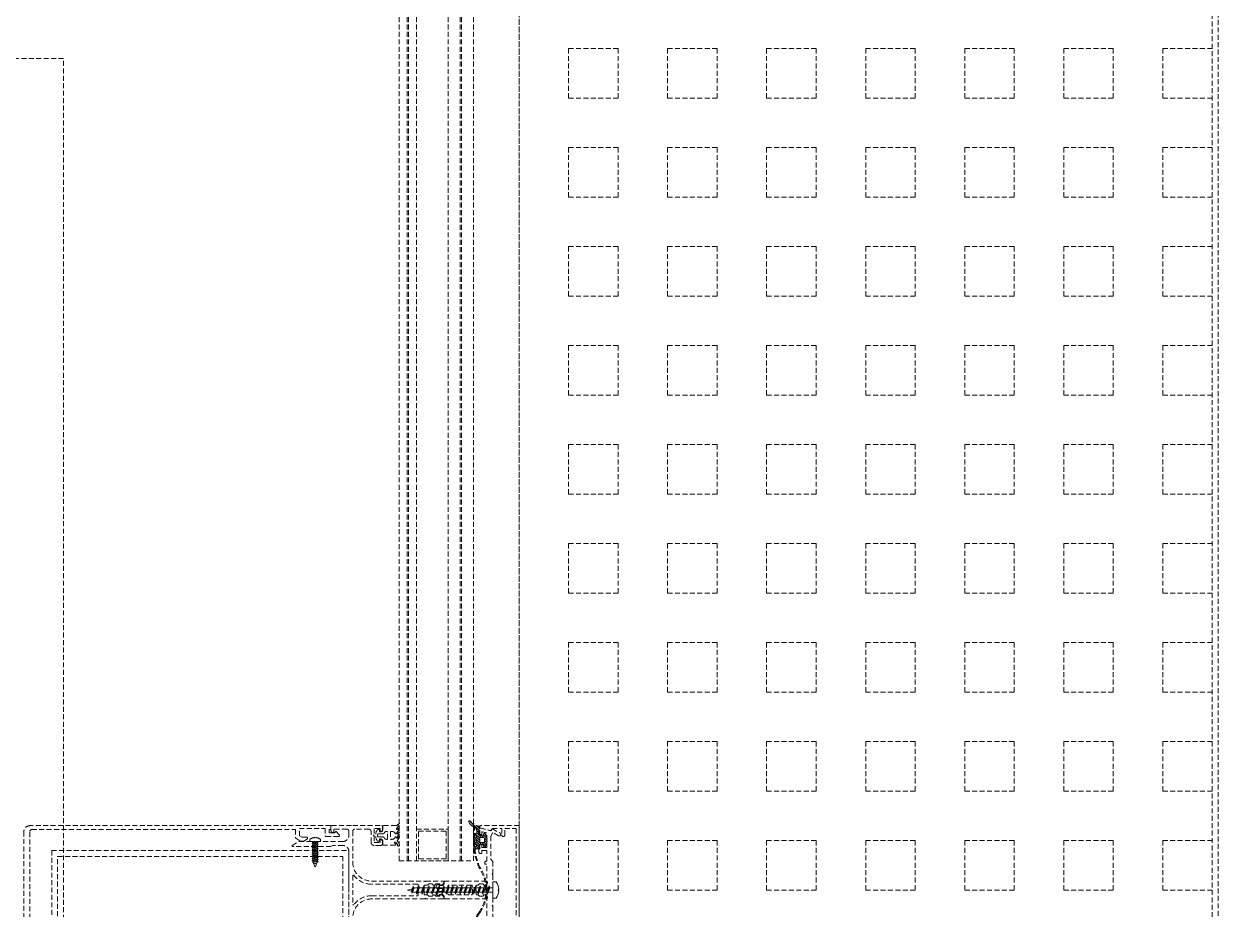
# Model space of a CAD drawing. Extents: x -1457 to 23780, y -2071 to 4205.
# Drawn here: x 4762.5 to 4822.8, y 384 to 428.8 of the extents above; entities that cross this region are included whole.
import ezdxf

# ---------------------------------------------------------------- set-up
doc = ezdxf.new("R2010")
doc.units = 0
doc.header["$MEASUREMENT"] = 0
doc.linetypes.add('HIDDEN', pattern=[0.375, 0.25, -0.125])
doc.layers.get('0').update_dxf_attribs({"color": 9, "lineweight": 9})
doc.layers.add('M-TEFRIS2-015', color=129, linetype='Continuous', lineweight=9)

# ---------------------------------------------------------------- blocks, each defined once
blk = doc.blocks.new('vid u')
at = {"lineweight": 5, "ltscale": 0.5}
for p, q in [((-18169.01, 6488.98), (-18169.59, 6487.02)), ((-18169.01, 6488.98), (-18168.46, 6486.56)), ((-18171.11, 6484.16), (-18170.11, 6484.53)), ((-18167.91, 6482.87), (-18171.11, 6484.16)), ((-18166.91, 6483.23), (-18171.11, 6484.16)), ((-18171.11, 6481.61), (-18170.11, 6481.97)), ((-18167.91, 6480.31), (-18171.11, 6481.61)), ((-18166.91, 6480.68), (-18171.11, 6481.61)), ((-18170.57, 6486.66), (-18169.57, 6487.03)), ((-18167.16, 6486.01), (-18170.57, 6486.66)), ((-18168.16, 6485.65), (-18170.57, 6486.66)), ((-18170.11, 6484.53), (-18170.11, 6485.84)), ((-18170.11, 6484.53), (-18166.91, 6483.23)), ((-18170.11, 6484.53), (-18166.91, 6483.23)), ((-18170.11, 6481.97), (-18170.11, 6483.76)), ((-18170.11, 6481.97), (-18166.91, 6480.68)), ((-18170.11, 6481.97), (-18166.91, 6480.68)), ((-18169.89, 6486.38), (-18170.1, 6485.93)), ((-18169.57, 6487.03), (-18167.16, 6486.01)), ((-18167.16, 6486.01), (-18168.16, 6485.65)), ((-18168.16, 6485.65), (-18167.93, 6484.98)), ((-18167.91, 6483.64), (-18167.91, 6484.91)), ((-18166.91, 6483.23), (-18167.91, 6482.87)), ((-18167.91, 6481.08), (-18167.91, 6482.87)), ((-18171.11, 6479.06), (-18170.11, 6479.42)), ((-18167.91, 6477.76), (-18171.11, 6479.06)), ((-18166.91, 6478.12), (-18171.11, 6479.06)), ((-18171.11, 6476.5), (-18170.11, 6476.87)), ((-18167.91, 6475.2), (-18171.11, 6476.5)), ((-18166.91, 6475.57), (-18171.11, 6476.5)), ((-18170.11, 6479.42), (-18170.11, 6481.2)), ((-18170.11, 6479.42), (-18166.91, 6478.12)), ((-18170.11, 6479.42), (-18166.91, 6478.12)), ((-18170.11, 6476.87), (-18170.11, 6478.65)), ((-18170.11, 6476.87), (-18166.91, 6475.57)), ((-18170.11, 6476.87), (-18166.91, 6475.57)), ((-18170.11, 6474.31), (-18170.11, 6476.1)), ((-18166.91, 6480.68), (-18167.91, 6480.31)), ((-18167.91, 6478.53), (-18167.91, 6480.31)), ((-18166.91, 6478.12), (-18167.91, 6477.76)), ((-18167.91, 6475.97), (-18167.91, 6477.76)), ((-18166.91, 6475.57), (-18167.91, 6475.2)), ((-18171.11, 6473.95), (-18170.11, 6474.31)), ((-18167.91, 6472.65), (-18171.11, 6473.95)), ((-18166.91, 6473.01), (-18171.11, 6473.95)), ((-18171.11, 6471.49), (-18170.11, 6471.86)), ((-18167.91, 6470.2), (-18171.11, 6471.49)), ((-18166.91, 6470.56), (-18171.11, 6471.49)), ((-18171.11, 6469.24), (-18170.11, 6469.6)), ((-18170.11, 6474.31), (-18166.91, 6473.01)), ((-18170.11, 6474.31), (-18166.91, 6473.01)), ((-18170.11, 6471.86), (-18170.11, 6473.54)), ((-18170.11, 6471.86), (-18166.91, 6470.56)), ((-18170.11, 6471.86), (-18166.91, 6470.56)), ((-18170.11, 6469.6), (-18170.11, 6471.14)), ((-18170.11, 6469.6), (-18166.91, 6468.31)), ((-18170.11, 6469.6), (-18166.91, 6468.31)), ((-18167.91, 6473.42), (-18167.91, 6475.2)), ((-18166.91, 6473.01), (-18167.91, 6472.65)), ((-18167.91, 6470.97), (-18167.91, 6472.65)), ((-18166.91, 6470.56), (-18167.91, 6470.2)), ((-18167.91, 6468.71), (-18167.91, 6470.2)), ((-18167.91, 6467.94), (-18171.11, 6469.24)), ((-18166.91, 6468.31), (-18171.11, 6469.24)), ((-18171.11, 6466.99), (-18170.11, 6467.35)), ((-18167.91, 6465.69), (-18171.11, 6466.99)), ((-18166.91, 6466.05), (-18171.11, 6466.99)), ((-18171.11, 6464.73), (-18170.11, 6465.1)), ((-18167.91, 6463.43), (-18171.11, 6464.73)), ((-18166.91, 6463.8), (-18171.11, 6464.73)), ((-18170.11, 6467.35), (-18170.11, 6468.89)), ((-18170.11, 6467.35), (-18166.91, 6466.05)), ((-18170.11, 6467.35), (-18166.91, 6466.05)), ((-18170.11, 6465.1), (-18170.11, 6466.63)), ((-18170.11, 6465.1), (-18166.91, 6463.8)), ((-18170.11, 6465.1), (-18166.91, 6463.8)), ((-18170.11, 6462.8), (-18170.11, 6464.38)), ((-18166.91, 6468.31), (-18167.91, 6467.94)), ((-18167.91, 6466.46), (-18167.91, 6467.94)), ((-18166.91, 6466.05), (-18167.91, 6465.69)), ((-18167.91, 6464.2), (-18167.91, 6465.69)), ((-18166.91, 6463.8), (-18167.91, 6463.43)), ((-18171.11, 6462.43), (-18170.11, 6462.8)), ((-18167.91, 6461.14), (-18171.11, 6462.43)), ((-18166.91, 6461.5), (-18171.11, 6462.43)), ((-18171.11, 6460.14), (-18170.11, 6460.5)), ((-18167.91, 6458.84), (-18171.11, 6460.14)), ((-18166.91, 6459.2), (-18171.11, 6460.14)), ((-18171.11, 6457.84), (-18170.11, 6458.2)), ((-18167.91, 6456.54), (-18171.11, 6457.84)), ((-18166.91, 6456.91), (-18171.11, 6457.84)), ((-18170.11, 6462.8), (-18166.91, 6461.5)), ((-18170.11, 6462.8), (-18166.91, 6461.5)), ((-18170.11, 6460.5), (-18170.11, 6462.03)), ((-18170.11, 6460.5), (-18166.91, 6459.2)), ((-18170.11, 6460.5), (-18166.91, 6459.2)), ((-18170.11, 6458.2), (-18170.11, 6459.73)), ((-18170.11, 6458.2), (-18166.91, 6456.91)), ((-18170.11, 6455.91), (-18170.11, 6457.44)), ((-18167.91, 6461.91), (-18167.91, 6463.43)), ((-18166.91, 6461.5), (-18167.91, 6461.14)), ((-18167.91, 6459.61), (-18167.91, 6461.14)), ((-18166.91, 6459.2), (-18167.91, 6458.84)), ((-18167.91, 6457.31), (-18167.91, 6458.84)), ((-18171.11, 6455.55), (-18170.11, 6455.91)), ((-18167.91, 6454.25), (-18171.11, 6455.55)), ((-18166.91, 6454.61), (-18171.11, 6455.55)), ((-18171.11, 6453.25), (-18170.11, 6453.61)), ((-18166.91, 6452.31), (-18171.11, 6453.25)), ((-18167.91, 6451.95), (-18171.11, 6453.25)), ((-18170.11, 6455.91), (-18166.91, 6454.61)), ((-18170.11, 6453.61), (-18170.11, 6455.14)), ((-18170.11, 6453.61), (-18166.91, 6452.31)), ((-18170.11, 6453.61), (-18166.91, 6452.31)), ((-18170.11, 6451.31), (-18170.11, 6452.84)), ((-18166.91, 6456.91), (-18167.91, 6456.54)), ((-18167.91, 6455.02), (-18167.91, 6456.54)), ((-18166.91, 6454.61), (-18167.91, 6454.25)), ((-18167.91, 6452.72), (-18167.91, 6454.25)), ((-18166.91, 6452.31), (-18167.91, 6451.95)), ((-18167.91, 6450.42), (-18167.91, 6451.95)), ((-18164.91, 6445.88), (-18173.11, 6445.88)), ((-18173.11, 6444.22), (-18173.11, 6445.88)), ((-18170.11, 6451.31), (-18171.11, 6450.94)), ((-18167.91, 6449.65), (-18171.11, 6450.94)), ((-18171.11, 6450.94), (-18166.91, 6450.01)), ((-18171.11, 6448.64), (-18170.11, 6449.01)), ((-18167.91, 6447.35), (-18171.11, 6448.64)), ((-18166.91, 6447.71), (-18171.11, 6448.64)), ((-18166.91, 6450.01), (-18170.11, 6451.31)), ((-18170.11, 6449.01), (-18170.11, 6450.54)), ((-18170.11, 6449.01), (-18166.91, 6447.71)), ((-18170.11, 6445.88), (-18170.11, 6448.24)), ((-18166.91, 6450.01), (-18167.91, 6449.65)), ((-18167.91, 6448.12), (-18167.91, 6449.65)), ((-18166.91, 6447.71), (-18167.91, 6447.35)), ((-18167.91, 6445.88), (-18167.91, 6447.35)), ((-18164.91, 6444.22), (-18164.91, 6445.88))]:
    blk.add_line(p, q, dxfattribs=at)
blk.add_lwpolyline([(-18169.59, 6442.85), (-18169.14, 6443.18), (-18168.89, 6443.18), (-18168.43, 6442.85)], dxfattribs=at)
for centre, radius, start, end in [((-18169.91, 6485.84), 0.2, 155.32512, 180), ((-18168.11, 6484.91), 0.2, 0, 19.11162), ((-18168.56, 6450.67), 7.89, 234.75731, 262.49049), ((-18169.46, 6450.67), 7.89, 277.50951, 305.24269)]:
    blk.add_arc(centre, radius, start, end, dxfattribs=at)

msp = doc.modelspace()

# ---------------------------------------------------------------- hatches: boundary and pattern name
at = {"layer": 'M-TEFRIS2-015', "linetype": 'HIDDEN', "lineweight": 0}
h = msp.add_hatch(dxfattribs=at)
h.set_pattern_fill('LINE', color=256, scale=0.666667, angle=675, style=0)
h.set_pattern_definition([(135, (4906.09187, 330.91743), (-0.058925565, -0.058925565), [])])
edge = h.paths.add_edge_path()
edge.add_arc((4785.516, 388.724), 0.625, 207.2, 247.3388)
edge.add_arc((4785.202, 388.003), 0.162, 360.10269, 422.96001, ccw=False)
edge.add_line((4785.363, 388.003), (4785.363, 387.923))
edge.add_line((4785.363, 387.923), (4785.363, 387.909))
edge.add_line((4785.363, 387.909), (4785.363, 387.902))
edge.add_line((4785.363, 387.902), (4785.361, 387.894))
edge.add_line((4785.361, 387.894), (4785.358, 387.887))
edge.add_line((4785.358, 387.887), (4785.354, 387.88))
edge.add_line((4785.354, 387.88), (4785.349, 387.874))
edge.add_line((4785.349, 387.874), (4785.342, 387.868))
edge.add_line((4785.342, 387.868), (4785.335, 387.864))
edge.add_line((4785.335, 387.864), (4785.328, 387.861))
edge.add_line((4785.328, 387.861), (4785.313, 387.859))
edge.add_line((4785.313, 387.859), (4785.238, 387.859))
edge.add_line((4785.238, 387.859), (4785.235, 387.859))
edge.add_line((4785.235, 387.859), (4785.232, 387.858))
edge.add_line((4785.232, 387.858), (4785.229, 387.857))
edge.add_line((4785.229, 387.857), (4785.226, 387.855))
edge.add_line((4785.226, 387.855), (4785.224, 387.853))
edge.add_line((4785.224, 387.853), (4785.221, 387.851))
edge.add_line((4785.221, 387.851), (4785.22, 387.848))
edge.add_line((4785.22, 387.848), (4785.219, 387.845))
edge.add_line((4785.219, 387.845), (4785.218, 387.839))
edge.add_line((4785.218, 387.839), (4785.218, 387.759))
edge.add_line((4785.218, 387.759), (4785.218, 387.756))
edge.add_line((4785.218, 387.756), (4785.219, 387.753))
edge.add_line((4785.219, 387.753), (4785.22, 387.75))
edge.add_line((4785.22, 387.75), (4785.221, 387.747))
edge.add_line((4785.221, 387.747), (4785.224, 387.745))
edge.add_line((4785.224, 387.745), (4785.226, 387.743))
edge.add_line((4785.226, 387.743), (4785.229, 387.741))
edge.add_line((4785.229, 387.741), (4785.232, 387.74))
edge.add_line((4785.232, 387.74), (4785.238, 387.739))
edge.add_line((4785.238, 387.739), (4785.313, 387.739))
edge.add_line((4785.313, 387.739), (4785.321, 387.738))
edge.add_line((4785.321, 387.738), (4785.328, 387.737))
edge.add_line((4785.328, 387.737), (4785.335, 387.734))
edge.add_line((4785.335, 387.734), (4785.342, 387.73))
edge.add_line((4785.342, 387.73), (4785.349, 387.724))
edge.add_line((4785.349, 387.724), (4785.354, 387.718))
edge.add_line((4785.354, 387.718), (4785.358, 387.711))
edge.add_line((4785.358, 387.711), (4785.361, 387.704))
edge.add_line((4785.361, 387.704), (4785.363, 387.689))
edge.add_line((4785.363, 387.689), (4785.363, 387.682))
edge.add_line((4785.363, 387.682), (4785.361, 387.674))
edge.add_line((4785.361, 387.674), (4785.358, 387.667))
edge.add_line((4785.358, 387.667), (4785.354, 387.66))
edge.add_line((4785.354, 387.66), (4785.349, 387.654))
edge.add_line((4785.349, 387.654), (4785.342, 387.648))
edge.add_line((4785.342, 387.648), (4785.335, 387.644))
edge.add_line((4785.335, 387.644), (4785.328, 387.641))
edge.add_line((4785.328, 387.641), (4785.313, 387.639))
edge.add_line((4785.313, 387.639), (4785.238, 387.639))
edge.add_line((4785.238, 387.639), (4785.235, 387.639))
edge.add_line((4785.235, 387.639), (4785.232, 387.638))
edge.add_line((4785.232, 387.638), (4785.229, 387.637))
edge.add_line((4785.229, 387.637), (4785.226, 387.635))
edge.add_line((4785.226, 387.635), (4785.224, 387.633))
edge.add_line((4785.224, 387.633), (4785.221, 387.631))
edge.add_line((4785.221, 387.631), (4785.22, 387.628))
edge.add_line((4785.22, 387.628), (4785.219, 387.625))
edge.add_line((4785.219, 387.625), (4785.218, 387.619))
edge.add_line((4785.218, 387.619), (4785.218, 387.539))
edge.add_line((4785.218, 387.539), (4785.218, 387.536))
edge.add_line((4785.218, 387.536), (4785.219, 387.533))
edge.add_line((4785.219, 387.533), (4785.22, 387.53))
edge.add_line((4785.22, 387.53), (4785.221, 387.527))
edge.add_line((4785.221, 387.527), (4785.224, 387.525))
edge.add_line((4785.224, 387.525), (4785.226, 387.523))
edge.add_line((4785.226, 387.523), (4785.229, 387.521))
edge.add_line((4785.229, 387.521), (4785.232, 387.52))
edge.add_line((4785.232, 387.52), (4785.238, 387.519))
edge.add_line((4785.238, 387.519), (4785.313, 387.519))
edge.add_line((4785.313, 387.519), (4785.321, 387.518))
edge.add_line((4785.321, 387.518), (4785.328, 387.517))
edge.add_line((4785.328, 387.517), (4785.335, 387.514))
edge.add_line((4785.335, 387.514), (4785.342, 387.51))
edge.add_line((4785.342, 387.51), (4785.349, 387.504))
edge.add_line((4785.349, 387.504), (4785.354, 387.498))
edge.add_line((4785.354, 387.498), (4785.358, 387.491))
edge.add_line((4785.358, 387.491), (4785.361, 387.484))
edge.add_line((4785.361, 387.484), (4785.363, 387.469))
edge.add_line((4785.363, 387.469), (4785.363, 387.462))
edge.add_line((4785.363, 387.462), (4785.361, 387.454))
edge.add_line((4785.361, 387.454), (4785.358, 387.447))
edge.add_line((4785.358, 387.447), (4785.354, 387.44))
edge.add_line((4785.354, 387.44), (4785.349, 387.434))
edge.add_line((4785.349, 387.434), (4785.342, 387.428))
edge.add_line((4785.342, 387.428), (4785.335, 387.424))
edge.add_line((4785.335, 387.424), (4785.328, 387.421))
edge.add_line((4785.328, 387.421), (4785.313, 387.419))
edge.add_line((4785.313, 387.419), (4785.238, 387.419))
edge.add_line((4785.238, 387.419), (4785.235, 387.419))
edge.add_line((4785.235, 387.419), (4785.232, 387.418))
edge.add_line((4785.232, 387.418), (4785.229, 387.417))
edge.add_line((4785.229, 387.417), (4785.226, 387.415))
edge.add_line((4785.226, 387.415), (4785.224, 387.413))
edge.add_line((4785.224, 387.413), (4785.221, 387.411))
edge.add_line((4785.221, 387.411), (4785.22, 387.408))
edge.add_line((4785.22, 387.408), (4785.219, 387.405))
edge.add_line((4785.219, 387.405), (4785.218, 387.399))
edge.add_line((4785.218, 387.399), (4785.218, 387.319))
edge.add_line((4785.218, 387.319), (4785.218, 387.316))
edge.add_line((4785.218, 387.316), (4785.219, 387.313))
edge.add_line((4785.219, 387.313), (4785.22, 387.31))
edge.add_line((4785.22, 387.31), (4785.221, 387.307))
edge.add_line((4785.221, 387.307), (4785.224, 387.305))
edge.add_line((4785.224, 387.305), (4785.226, 387.303))
edge.add_line((4785.226, 387.303), (4785.229, 387.301))
edge.add_line((4785.229, 387.301), (4785.232, 387.3))
edge.add_line((4785.232, 387.3), (4785.238, 387.299))
edge.add_line((4785.238, 387.299), (4785.313, 387.299))
edge.add_line((4785.313, 387.299), (4785.321, 387.298))
edge.add_line((4785.321, 387.298), (4785.328, 387.297))
edge.add_line((4785.328, 387.297), (4785.335, 387.294))
edge.add_line((4785.335, 387.294), (4785.342, 387.29))
edge.add_line((4785.342, 387.29), (4785.349, 387.284))
edge.add_line((4785.349, 387.284), (4785.354, 387.278))
edge.add_line((4785.354, 387.278), (4785.358, 387.271))
edge.add_line((4785.358, 387.271), (4785.361, 387.264))
edge.add_line((4785.361, 387.264), (4785.363, 387.249))
edge.add_line((4785.363, 387.249), (4785.363, 387.242))
edge.add_line((4785.363, 387.242), (4785.361, 387.234))
edge.add_line((4785.361, 387.234), (4785.358, 387.227))
edge.add_line((4785.358, 387.227), (4785.354, 387.22))
edge.add_line((4785.354, 387.22), (4785.349, 387.214))
edge.add_line((4785.349, 387.214), (4785.342, 387.208))
edge.add_line((4785.342, 387.208), (4785.335, 387.204))
edge.add_line((4785.335, 387.204), (4785.328, 387.201))
edge.add_line((4785.328, 387.201), (4785.313, 387.199))
edge.add_line((4785.313, 387.199), (4785.238, 387.199))
edge.add_line((4785.238, 387.199), (4785.235, 387.199))
edge.add_line((4785.235, 387.199), (4785.232, 387.198))
edge.add_line((4785.232, 387.198), (4785.229, 387.197))
edge.add_line((4785.229, 387.197), (4785.226, 387.195))
edge.add_line((4785.226, 387.195), (4785.224, 387.193))
edge.add_line((4785.224, 387.193), (4785.221, 387.191))
edge.add_line((4785.221, 387.191), (4785.22, 387.188))
edge.add_line((4785.22, 387.188), (4785.219, 387.185))
edge.add_line((4785.219, 387.185), (4785.218, 387.179))
edge.add_line((4785.218, 387.179), (4785.218, 387.099))
edge.add_line((4785.218, 387.099), (4785.218, 387.096))
edge.add_line((4785.218, 387.096), (4785.218, 387.093))
edge.add_line((4785.218, 387.093), (4785.22, 387.09))
edge.add_line((4785.22, 387.09), (4785.221, 387.087))
edge.add_line((4785.221, 387.087), (4785.223, 387.085))
edge.add_line((4785.223, 387.085), (4785.226, 387.083))
edge.add_line((4785.226, 387.083), (4785.229, 387.081))
edge.add_line((4785.229, 387.081), (4785.232, 387.08))
edge.add_line((4785.232, 387.08), (4785.238, 387.079))
edge.add_line((4785.238, 387.079), (4785.489, 387.079))
edge.add_arc((4785.489, 387.109), 0.03, 270, 360)
edge.add_line((4785.519, 387.109), (4785.519, 387.293))
edge.add_line((4785.519, 387.293), (4785.689, 387.293))
edge.add_line((4785.689, 387.293), (4785.709, 387.218))
edge.add_arc((4785.757, 387.231), 0.05, 194.59854, 302.03941)
edge.add_arc((4785.731, 387.273), 0.1, 302.03941, 333.6122)
edge.add_arc((4785.227, 387.523), 0.662, 333.6122, 386.3878)
edge.add_arc((4785.731, 387.773), 0.1, 386.3878, 417.96059)
edge.add_arc((4785.757, 387.815), 0.05, 417.96059, 525.40146)
edge.add_line((4785.709, 387.828), (4785.689, 387.753))
edge.add_line((4785.689, 387.753), (4785.519, 387.753))
edge.add_line((4785.519, 387.753), (4785.519, 388.173))
edge.add_arc((4785.469, 388.173), 0.05, 360, 436.84021)
edge.add_arc((4785.625, 388.971), 0.763, 218.66182, 259.12016, ccw=False)
edge.add_arc((4785.007, 388.451), 0.0486, 423.02927, 555.43171)
edge = h.paths.add_edge_path(flags=16)
edge.add_arc((4785.717, 387.623), 0.03, 370.82404, 450)
edge.add_line((4785.717, 387.653), (4785.549, 387.653))
edge.add_arc((4785.549, 387.623), 0.03, 450, 540)
edge.add_line((4785.519, 387.623), (4785.519, 387.423))
edge.add_arc((4785.549, 387.423), 0.03, 180, 270)
edge.add_line((4785.549, 387.393), (4785.717, 387.393))
edge.add_arc((4785.717, 387.423), 0.03, 270, 349.17596)
edge.add_arc((4785.194, 387.523), 0.562, 349.17596, 370.82404)

# ---------------------------------------------------------------- linework, layer by layer
for p, q in [((4787.5, 320), (4787.5, 2034.619)), ((4787.5, 2034.319), (4787.5, 320)), ((4822.5, 285), (4822.5, 2034.319)), ((4822.793, 284.7), (4822.793, 2034.319)), ((4781.447, 386.469), (4781.447, 545.045)), ((4781.847, 386.469), (4781.847, 545.045)), ((4781.923, 386.469), (4781.923, 545.045)), ((4782.323, 386.469), (4782.323, 545.045)), ((4783.923, 386.469), (4783.923, 545.045)), ((4784.523, 386.469), (4784.523, 545.045)), ((4784.599, 386.469), (4784.599, 545.045)), ((4785.199, 386.469), (4785.199, 545.045)), ((4787.5, 427.5), (4787.5, 427.5)), ((4790, 427.5), (4792.5, 427.5)), ((4790, 425), (4790, 427.5)), ((4792.5, 425), (4792.5, 427.5)), ((4795, 427.5), (4797.5, 427.5)), ((4795, 425), (4795, 427.5)), ((4797.5, 425), (4797.5, 427.5)), ((4800, 427.5), (4802.5, 427.5)), ((4800, 425), (4800, 427.5)), ((4802.5, 425), (4802.5, 427.5)), ((4805, 427.5), (4807.5, 427.5)), ((4805, 425), (4805, 427.5)), ((4807.5, 425), (4807.5, 427.5)), ((4810, 427.5), (4812.5, 427.5)), ((4810, 425), (4810, 427.5)), ((4812.5, 425), (4812.5, 427.5)), ((4815, 427.5), (4817.5, 427.5)), ((4815, 425), (4815, 427.5)), ((4817.5, 425), (4817.5, 427.5)), ((4820, 427.5), (4822.5, 427.5)), ((4820, 425), (4820, 427.5)), ((4787.5, 425), (4787.5, 425)), ((4790, 425), (4792.5, 425)), ((4795, 425), (4797.5, 425)), ((4800, 425), (4802.5, 425)), ((4805, 425), (4807.5, 425)), ((4810, 425), (4812.5, 425)), ((4815, 425), (4817.5, 425)), ((4820, 425), (4822.5, 425)), ((4787.5, 422.5), (4787.5, 422.5)), ((4790, 422.5), (4792.5, 422.5)), ((4790, 420), (4790, 422.5)), ((4792.5, 420), (4792.5, 422.5)), ((4795, 422.5), (4797.5, 422.5)), ((4795, 420), (4795, 422.5)), ((4797.5, 420), (4797.5, 422.5)), ((4800, 422.5), (4802.5, 422.5)), ((4800, 420), (4800, 422.5)), ((4802.5, 420), (4802.5, 422.5)), ((4805, 422.5), (4807.5, 422.5)), ((4805, 420), (4805, 422.5)), ((4807.5, 420), (4807.5, 422.5)), ((4810, 422.5), (4812.5, 422.5)), ((4810, 420), (4810, 422.5)), ((4812.5, 420), (4812.5, 422.5)), ((4815, 422.5), (4817.5, 422.5)), ((4815, 420), (4815, 422.5)), ((4817.5, 420), (4817.5, 422.5)), ((4820, 422.5), (4822.5, 422.5)), ((4820, 420), (4820, 422.5)), ((4787.5, 420), (4787.5, 420)), ((4790, 420), (4792.5, 420)), ((4795, 420), (4797.5, 420)), ((4800, 420), (4802.5, 420)), ((4805, 420), (4807.5, 420)), ((4810, 420), (4812.5, 420)), ((4815, 420), (4817.5, 420)), ((4820, 420), (4822.5, 420)), ((4787.5, 417.5), (4787.5, 417.5)), ((4790, 417.5), (4792.5, 417.5)), ((4790, 415), (4790, 417.5)), ((4792.5, 415), (4792.5, 417.5)), ((4795, 417.5), (4797.5, 417.5)), ((4795, 415), (4795, 417.5)), ((4797.5, 415), (4797.5, 417.5)), ((4800, 417.5), (4802.5, 417.5)), ((4800, 415), (4800, 417.5)), ((4802.5, 415), (4802.5, 417.5)), ((4805, 417.5), (4807.5, 417.5)), ((4805, 415), (4805, 417.5)), ((4807.5, 415), (4807.5, 417.5)), ((4810, 417.5), (4812.5, 417.5)), ((4810, 415), (4810, 417.5)), ((4812.5, 415), (4812.5, 417.5)), ((4815, 417.5), (4817.5, 417.5)), ((4815, 415), (4815, 417.5)), ((4817.5, 415), (4817.5, 417.5)), ((4820, 417.5), (4822.5, 417.5)), ((4820, 415), (4820, 417.5)), ((4787.5, 415), (4787.5, 415)), ((4790, 415), (4792.5, 415)), ((4795, 415), (4797.5, 415)), ((4800, 415), (4802.5, 415)), ((4805, 415), (4807.5, 415)), ((4810, 415), (4812.5, 415)), ((4815, 415), (4817.5, 415)), ((4820, 415), (4822.5, 415)), ((4787.5, 412.5), (4787.5, 412.5)), ((4790, 412.5), (4792.5, 412.5)), ((4790, 410), (4790, 412.5)), ((4792.5, 410), (4792.5, 412.5)), ((4795, 412.5), (4797.5, 412.5)), ((4795, 410), (4795, 412.5)), ((4797.5, 410), (4797.5, 412.5)), ((4800, 412.5), (4802.5, 412.5)), ((4800, 410), (4800, 412.5)), ((4802.5, 410), (4802.5, 412.5)), ((4805, 412.5), (4807.5, 412.5)), ((4805, 410), (4805, 412.5)), ((4807.5, 410), (4807.5, 412.5)), ((4810, 412.5), (4812.5, 412.5)), ((4810, 410), (4810, 412.5)), ((4812.5, 410), (4812.5, 412.5)), ((4815, 412.5), (4817.5, 412.5)), ((4815, 410), (4815, 412.5)), ((4817.5, 410), (4817.5, 412.5)), ((4820, 412.5), (4822.5, 412.5)), ((4820, 410), (4820, 412.5)), ((4787.5, 410), (4787.5, 410)), ((4790, 410), (4792.5, 410)), ((4795, 410), (4797.5, 410)), ((4800, 410), (4802.5, 410)), ((4805, 410), (4807.5, 410)), ((4810, 410), (4812.5, 410)), ((4815, 410), (4817.5, 410)), ((4820, 410), (4822.5, 410)), ((4787.5, 407.5), (4787.5, 407.5)), ((4790, 407.5), (4792.5, 407.5)), ((4790, 405), (4790, 407.5)), ((4792.5, 405), (4792.5, 407.5)), ((4795, 407.5), (4797.5, 407.5)), ((4795, 405), (4795, 407.5)), ((4797.5, 405), (4797.5, 407.5)), ((4800, 407.5), (4802.5, 407.5)), ((4800, 405), (4800, 407.5)), ((4802.5, 405), (4802.5, 407.5)), ((4805, 407.5), (4807.5, 407.5)), ((4805, 405), (4805, 407.5)), ((4807.5, 405), (4807.5, 407.5)), ((4810, 407.5), (4812.5, 407.5)), ((4810, 405), (4810, 407.5)), ((4812.5, 405), (4812.5, 407.5)), ((4815, 407.5), (4817.5, 407.5)), ((4815, 405), (4815, 407.5)), ((4817.5, 405), (4817.5, 407.5)), ((4820, 407.5), (4822.5, 407.5)), ((4820, 405), (4820, 407.5)), ((4787.5, 405), (4787.5, 405)), ((4790, 405), (4792.5, 405)), ((4795, 405), (4797.5, 405)), ((4800, 405), (4802.5, 405)), ((4805, 405), (4807.5, 405)), ((4810, 405), (4812.5, 405)), ((4815, 405), (4817.5, 405)), ((4820, 405), (4822.5, 405)), ((4787.5, 402.5), (4787.5, 402.5)), ((4790, 402.5), (4792.5, 402.5)), ((4790, 400), (4790, 402.5)), ((4792.5, 400), (4792.5, 402.5)), ((4795, 402.5), (4797.5, 402.5)), ((4795, 400), (4795, 402.5)), ((4797.5, 400), (4797.5, 402.5)), ((4800, 402.5), (4802.5, 402.5)), ((4800, 400), (4800, 402.5)), ((4802.5, 400), (4802.5, 402.5)), ((4805, 402.5), (4807.5, 402.5)), ((4805, 400), (4805, 402.5)), ((4807.5, 400), (4807.5, 402.5)), ((4810, 402.5), (4812.5, 402.5)), ((4810, 400), (4810, 402.5)), ((4812.5, 400), (4812.5, 402.5)), ((4815, 402.5), (4817.5, 402.5)), ((4815, 400), (4815, 402.5)), ((4817.5, 400), (4817.5, 402.5)), ((4820, 402.5), (4822.5, 402.5)), ((4820, 400), (4820, 402.5)), ((4787.5, 400), (4787.5, 400)), ((4790, 400), (4792.5, 400)), ((4795, 400), (4797.5, 400)), ((4800, 400), (4802.5, 400)), ((4805, 400), (4807.5, 400)), ((4810, 400), (4812.5, 400)), ((4815, 400), (4817.5, 400)), ((4820, 400), (4822.5, 400)), ((4787.5, 397.5), (4787.5, 397.5)), ((4790, 397.5), (4792.5, 397.5)), ((4790, 395), (4790, 397.5)), ((4792.5, 395), (4792.5, 397.5)), ((4795, 397.5), (4797.5, 397.5)), ((4795, 395), (4795, 397.5)), ((4797.5, 395), (4797.5, 397.5)), ((4800, 397.5), (4802.5, 397.5)), ((4800, 395), (4800, 397.5)), ((4802.5, 395), (4802.5, 397.5)), ((4805, 397.5), (4807.5, 397.5)), ((4805, 395), (4805, 397.5)), ((4807.5, 395), (4807.5, 397.5)), ((4810, 397.5), (4812.5, 397.5)), ((4810, 395), (4810, 397.5)), ((4812.5, 395), (4812.5, 397.5)), ((4815, 397.5), (4817.5, 397.5)), ((4815, 395), (4815, 397.5)), ((4817.5, 395), (4817.5, 397.5)), ((4820, 397.5), (4822.5, 397.5)), ((4820, 395), (4820, 397.5)), ((4787.5, 395), (4787.5, 395)), ((4790, 395), (4792.5, 395)), ((4795, 395), (4797.5, 395)), ((4800, 395), (4802.5, 395)), ((4805, 395), (4807.5, 395)), ((4810, 395), (4812.5, 395)), ((4815, 395), (4817.5, 395)), ((4820, 395), (4822.5, 395)), ((4787.5, 392.5), (4787.5, 392.5)), ((4790, 392.5), (4792.5, 392.5)), ((4790, 390), (4790, 392.5)), ((4792.5, 390), (4792.5, 392.5)), ((4795, 392.5), (4797.5, 392.5)), ((4795, 390), (4795, 392.5)), ((4797.5, 390), (4797.5, 392.5)), ((4800, 392.5), (4802.5, 392.5)), ((4800, 390), (4800, 392.5)), ((4802.5, 390), (4802.5, 392.5)), ((4805, 392.5), (4807.5, 392.5)), ((4805, 390), (4805, 392.5)), ((4807.5, 390), (4807.5, 392.5)), ((4810, 392.5), (4812.5, 392.5)), ((4810, 390), (4810, 392.5)), ((4812.5, 390), (4812.5, 392.5)), ((4815, 392.5), (4817.5, 392.5)), ((4815, 390), (4815, 392.5)), ((4817.5, 390), (4817.5, 392.5)), ((4820, 392.5), (4822.5, 392.5)), ((4820, 390), (4820, 392.5)), ((4787.5, 390), (4787.5, 390)), ((4790, 390), (4792.5, 390)), ((4795, 390), (4797.5, 390)), ((4800, 390), (4802.5, 390)), ((4805, 390), (4807.5, 390)), ((4810, 390), (4812.5, 390)), ((4815, 390), (4817.5, 390)), ((4820, 390), (4822.5, 390)), ((4776.935, 387.559), (4776.935, 387.45)), ((4777.476, 387.45), (4776.935, 387.45)), ((4777.059, 387.443), (4777.059, 387.45)), ((4777.059, 387.443), (4777.352, 387.395)), ((4777.093, 387.423), (4777.059, 387.443)), ((4777.059, 387.355), (4777.093, 387.375)), ((4777.059, 387.347), (4777.059, 387.355)), ((4777.352, 387.306), (4777.059, 387.355)), ((4777.093, 387.327), (4777.059, 387.347)), ((4777.059, 387.347), (4777.352, 387.298)), ((4777.059, 387.258), (4777.093, 387.278)), ((4777.059, 387.25), (4777.059, 387.258)), ((4777.352, 387.21), (4777.059, 387.258)), ((4777.093, 387.23), (4777.059, 387.25)), ((4777.059, 387.25), (4777.352, 387.202)), ((4777.059, 387.162), (4777.093, 387.182)), ((4777.059, 387.154), (4777.059, 387.162)), ((4777.352, 387.113), (4777.059, 387.162)), ((4777.093, 387.134), (4777.059, 387.154)), ((4777.059, 387.154), (4777.352, 387.105)), ((4777.059, 387.065), (4777.093, 387.085)), ((4777.352, 387.403), (4777.065, 387.45)), ((4777.093, 387.375), (4777.093, 387.423)), ((4777.317, 387.375), (4777.093, 387.423)), ((4777.093, 387.375), (4777.317, 387.326)), ((4777.093, 387.278), (4777.093, 387.327)), ((4777.317, 387.278), (4777.093, 387.327)), ((4777.093, 387.278), (4777.317, 387.23)), ((4777.317, 387.182), (4777.093, 387.23)), ((4777.093, 387.182), (4777.093, 387.23)), ((4777.093, 387.182), (4777.317, 387.133)), ((4777.093, 387.177), (4777.093, 386.989)), ((4777.317, 387.085), (4777.093, 387.134)), ((4777.093, 387.085), (4777.093, 387.134)), ((4777.093, 387.085), (4777.317, 387.037)), ((4777.191, 387.45), (4777.317, 387.423)), ((4777.317, 387.423), (4777.317, 387.45)), ((4777.317, 387.423), (4777.352, 387.403)), ((4777.317, 387.423), (4777.352, 387.403)), ((4777.352, 387.395), (4777.317, 387.375)), ((4777.317, 387.326), (4777.317, 387.375)), ((4777.317, 387.326), (4777.352, 387.306)), ((4777.317, 387.326), (4777.352, 387.306)), ((4777.352, 387.298), (4777.317, 387.278)), ((4777.317, 387.278), (4777.317, 387.23)), ((4777.317, 387.23), (4777.352, 387.21)), ((4777.317, 387.23), (4777.352, 387.21)), ((4777.317, 387.037), (4777.317, 387.225)), ((4777.352, 387.202), (4777.317, 387.182)), ((4777.317, 387.182), (4777.317, 387.133)), ((4777.317, 387.182), (4777.317, 387.133)), ((4777.317, 387.133), (4777.352, 387.113)), ((4777.317, 387.133), (4777.352, 387.113)), ((4777.352, 387.105), (4777.317, 387.085)), ((4777.317, 387.085), (4777.317, 387.037)), ((4777.317, 387.085), (4777.317, 387.037)), ((4777.352, 387.403), (4777.352, 387.395)), ((4777.352, 387.306), (4777.352, 387.298)), ((4777.352, 387.21), (4777.352, 387.202)), ((4777.352, 387.113), (4777.352, 387.105)), ((4777.476, 387.559), (4777.476, 387.45)), ((4787.5, 387.5), (4787.5, 387.5)), ((4790, 387.5), (4792.5, 387.5)), ((4790, 385), (4790, 387.5)), ((4792.5, 385), (4792.5, 387.5)), ((4795, 387.5), (4797.5, 387.5)), ((4795, 385), (4795, 387.5)), ((4797.5, 385), (4797.5, 387.5)), ((4800, 387.5), (4802.5, 387.5)), ((4800, 385), (4800, 387.5)), ((4802.5, 385), (4802.5, 387.5)), ((4805, 387.5), (4807.5, 387.5)), ((4805, 385), (4805, 387.5)), ((4807.5, 385), (4807.5, 387.5)), ((4810, 387.5), (4812.5, 387.5)), ((4810, 385), (4810, 387.5)), ((4812.5, 385), (4812.5, 387.5)), ((4815, 387.5), (4817.5, 387.5)), ((4815, 385), (4815, 387.5)), ((4817.5, 385), (4817.5, 387.5)), ((4820, 387.5), (4822.5, 387.5)), ((4820, 385), (4820, 387.5)), ((4777.059, 387.057), (4777.059, 387.065)), ((4777.352, 387.017), (4777.059, 387.065)), ((4777.093, 387.037), (4777.059, 387.057)), ((4777.059, 387.057), (4777.352, 387.009)), ((4777.059, 386.969), (4777.093, 386.989)), ((4777.059, 386.969), (4777.059, 386.961)), ((4777.352, 386.921), (4777.059, 386.969)), ((4777.093, 386.941), (4777.059, 386.961)), ((4777.059, 386.961), (4777.352, 386.913)), ((4777.059, 386.872), (4777.093, 386.892)), ((4777.352, 386.824), (4777.059, 386.872)), ((4777.059, 386.864), (4777.059, 386.872)), ((4777.059, 386.864), (4777.352, 386.816)), ((4777.093, 386.844), (4777.059, 386.864)), ((4777.059, 386.776), (4777.093, 386.796)), ((4777.059, 386.776), (4777.059, 386.768)), ((4777.352, 386.728), (4777.059, 386.776)), ((4777.093, 386.748), (4777.059, 386.768)), ((4777.059, 386.768), (4777.352, 386.72)), ((4777.059, 386.679), (4777.093, 386.699)), ((4777.352, 386.631), (4777.059, 386.679)), ((4777.059, 386.679), (4777.059, 386.671)), ((4777.059, 386.671), (4777.352, 386.623)), ((4777.093, 386.651), (4777.059, 386.671)), ((4777.059, 386.583), (4777.093, 386.603)), ((4777.352, 386.535), (4777.059, 386.583)), ((4777.059, 386.583), (4777.059, 386.575)), ((4777.059, 386.575), (4777.352, 386.527)), ((4777.093, 386.555), (4777.059, 386.575)), ((4777.059, 386.487), (4777.093, 386.507)), ((4777.352, 386.438), (4777.059, 386.487)), ((4777.059, 386.479), (4777.059, 386.487)), ((4777.317, 386.989), (4777.093, 387.037)), ((4777.093, 386.989), (4777.317, 386.941)), ((4777.093, 386.892), (4777.093, 386.941)), ((4777.317, 386.893), (4777.093, 386.941)), ((4777.093, 386.892), (4777.317, 386.844)), ((4777.317, 386.796), (4777.093, 386.844)), ((4777.093, 386.796), (4777.093, 386.844)), ((4777.093, 386.796), (4777.317, 386.748)), ((4777.093, 386.748), (4777.093, 386.699)), ((4777.317, 386.7), (4777.093, 386.748)), ((4777.093, 386.699), (4777.317, 386.651)), ((4777.317, 386.603), (4777.093, 386.651)), ((4777.093, 386.603), (4777.093, 386.651)), ((4777.093, 386.603), (4777.317, 386.555)), ((4777.317, 386.507), (4777.093, 386.555)), ((4777.093, 386.507), (4777.093, 386.555)), ((4777.317, 387.037), (4777.352, 387.017)), ((4777.317, 387.037), (4777.352, 387.017)), ((4777.352, 387.009), (4777.317, 386.989)), ((4777.317, 386.989), (4777.317, 386.941)), ((4777.317, 386.989), (4777.317, 386.941)), ((4777.317, 386.941), (4777.352, 386.921)), ((4777.317, 386.941), (4777.352, 386.921)), ((4777.352, 386.913), (4777.317, 386.893)), ((4777.317, 386.893), (4777.317, 386.844)), ((4777.317, 386.844), (4777.352, 386.824)), ((4777.317, 386.844), (4777.352, 386.824)), ((4777.352, 386.816), (4777.317, 386.796)), ((4777.317, 386.748), (4777.317, 386.796)), ((4777.317, 386.748), (4777.352, 386.728)), ((4777.317, 386.748), (4777.352, 386.728)), ((4777.352, 386.72), (4777.317, 386.7)), ((4777.317, 386.7), (4777.317, 386.651)), ((4777.317, 386.651), (4777.352, 386.631)), ((4777.317, 386.651), (4777.352, 386.631)), ((4777.352, 386.623), (4777.317, 386.603)), ((4777.317, 386.603), (4777.317, 386.555)), ((4777.317, 386.555), (4777.352, 386.535)), ((4777.317, 386.555), (4777.352, 386.535)), ((4777.352, 386.527), (4777.317, 386.507)), ((4777.317, 386.507), (4777.317, 386.458)), ((4777.352, 387.017), (4777.352, 387.009)), ((4777.352, 386.921), (4777.352, 386.913)), ((4777.352, 386.824), (4777.352, 386.816)), ((4777.352, 386.728), (4777.352, 386.72)), ((4777.352, 386.631), (4777.352, 386.623)), ((4777.352, 386.535), (4777.352, 386.527)), ((4777.059, 386.479), (4777.352, 386.43)), ((4777.093, 386.459), (4777.059, 386.479)), ((4777.086, 386.39), (4777.107, 386.402)), ((4777.159, 386.374), (4777.086, 386.39)), ((4777.086, 386.382), (4777.086, 386.39)), ((4777.121, 386.362), (4777.086, 386.382)), ((4777.086, 386.382), (4777.185, 386.361)), ((4777.317, 386.41), (4777.093, 386.459)), ((4777.093, 386.441), (4777.093, 386.459)), ((4777.107, 386.402), (4777.093, 386.441)), ((4777.107, 386.402), (4777.273, 386.314)), ((4777.273, 386.314), (4777.121, 386.362)), ((4777.195, 386.182), (4777.121, 386.362)), ((4777.185, 386.361), (4777.159, 386.374)), ((4777.205, 386.175), (4777.195, 386.182)), ((4777.215, 386.182), (4777.205, 386.175)), ((4777.307, 386.412), (4777.215, 386.182)), ((4777.317, 386.41), (4777.307, 386.412)), ((4777.317, 386.458), (4777.352, 386.438)), ((4777.352, 386.43), (4777.317, 386.41)), ((4777.352, 386.438), (4777.352, 386.43)), ((4781.447, 386.469), (4785.199, 386.469)), ((4783.471, 385.28), (4783.421, 385.28)), ((4783.471, 385.23), (4783.471, 385.28)), ((4783.711, 385.4), (4783.711, 385.33)), ((4785.851, 385.45), (4783.761, 385.45)), ((4785.455, 385.264), (4785.501, 385.31)), ((4785.501, 385.31), (4785.671, 385.31)), ((4785.701, 385.28), (4785.701, 385.25)), ((4785.815, 385.264), (4785.886, 385.335)), ((4785.901, 385.37), (4785.901, 385.4)), ((4783.321, 385.18), (4783.321, 385.13)), ((4783.321, 384.87), (4783.321, 384.82)), ((4783.371, 385.08), (4783.711, 385.08)), ((4783.711, 384.92), (4783.371, 384.92)), ((4783.421, 384.72), (4783.471, 384.72)), ((4783.611, 385.23), (4783.471, 385.23)), ((4783.471, 384.72), (4783.471, 384.77)), ((4783.471, 384.77), (4783.611, 384.77)), ((4783.711, 385.08), (4783.711, 384.92)), ((4783.911, 385.2), (4783.911, 384.8)), ((4785.091, 385.25), (4783.961, 385.25)), ((4783.961, 384.75), (4785.091, 384.75)), ((4785.141, 384.8), (4785.141, 385.2)), ((4785.341, 384.78), (4785.341, 385.22)), ((4785.371, 385.25), (4785.42, 385.25)), ((4785.42, 384.75), (4785.371, 384.75)), ((4785.501, 384.69), (4785.455, 384.735)), ((4785.671, 384.69), (4785.501, 384.69)), ((4785.721, 385.25), (4785.701, 385.27)), ((4785.701, 385.25), (4785.78, 385.25)), ((4785.78, 384.75), (4785.701, 384.75)), ((4785.701, 384.75), (4785.701, 384.72)), ((4785.886, 384.664), (4785.815, 384.735)), ((4787.5, 385), (4787.5, 385)), ((4790, 385), (4792.5, 385)), ((4795, 385), (4797.5, 385)), ((4800, 385), (4802.5, 385)), ((4805, 385), (4807.5, 385)), ((4810, 385), (4812.5, 385)), ((4815, 385), (4817.5, 385)), ((4820, 385), (4822.5, 385)), ((4783.711, 384.67), (4783.711, 384.6)), ((4783.761, 384.55), (4785.851, 384.55)), ((4785.901, 384.6), (4785.901, 384.629))]:
    msp.add_line(p, q, dxfattribs=at)
for points in [[(4680.5, 343), (4764.5, 343), (4764.5, 427), (4680.5, 427)], [(4783.923, 386.469), (4782.323, 386.469), (4782.323, 388.069), (4783.923, 388.069)], [(4783.823, 386.569), (4782.423, 386.569), (4782.423, 387.969), (4783.823, 387.969)], [(4763.905, 383), (4763.905, 387), (4778.905, 387), (4778.905, 383)], [(4764.205, 383.3), (4764.205, 386.7), (4778.605, 386.7), (4778.605, 383.3)]]:
    msp.add_lwpolyline(points, close=True, dxfattribs=at)
for points in [[(4780.615, 388.039, -0.414214), (4780.515, 387.939), (4780.455, 387.939), (4780.455, 388.059), (4780.355, 388.059, 0.333333), (4780.355, 387.459), (4780.455, 387.459), (4780.455, 387.579), (4780.515, 387.579, -0.414214), (4780.615, 387.479), (4780.615, 387.259), (4781.275, 387.259), (4781.275, 387.298, 0.307685), (4781.234, 387.359, -1.128702), (4781.265, 387.416, -0.201212), (4781.365, 387.258, 0.978531), (4781.465, 387.258, 0.1613), (4781.355, 387.464, -0.307572), (4781.353, 387.487), (4781.463, 387.677, 0.8391), (4781.441, 387.696), (4781.346, 387.617, -0.8391), (4781.316, 387.642), (4781.463, 387.897, 0.8391), (4781.441, 387.916), (4781.346, 387.837, -0.8391), (4781.316, 387.862), (4781.463, 388.117, 0.8391), (4781.441, 388.136), (4781.346, 388.057, -0.8391), (4781.316, 388.082), (4781.463, 388.337, 0.8391), (4781.441, 388.356), (4781.353, 388.282, -0.176327), (4781.288, 388.259), (4780.615, 388.259)], [(4784.96, 388.438, 0.176952), (4785.275, 388.147, -0.281357), (4785.363, 388.003), (4785.363, 387.923), (4785.363, 387.909), (4785.363, 387.902), (4785.361, 387.894), (4785.358, 387.887), (4785.354, 387.88), (4785.349, 387.874), (4785.342, 387.868), (4785.335, 387.864), (4785.328, 387.861), (4785.313, 387.859), (4785.238, 387.859), (4785.235, 387.859), (4785.232, 387.858), (4785.229, 387.857), (4785.226, 387.855), (4785.224, 387.853), (4785.221, 387.851), (4785.22, 387.848), (4785.219, 387.845), (4785.218, 387.839), (4785.218, 387.759), (4785.218, 387.756), (4785.219, 387.753), (4785.22, 387.75), (4785.221, 387.747), (4785.224, 387.745), (4785.226, 387.743), (4785.229, 387.741), (4785.232, 387.74), (4785.238, 387.739), (4785.313, 387.739), (4785.321, 387.738), (4785.328, 387.737), (4785.335, 387.734), (4785.342, 387.73), (4785.349, 387.724), (4785.354, 387.718), (4785.358, 387.711), (4785.361, 387.704), (4785.363, 387.689), (4785.363, 387.682), (4785.361, 387.674), (4785.358, 387.667), (4785.354, 387.66), (4785.349, 387.654), (4785.342, 387.648), (4785.335, 387.644), (4785.328, 387.641), (4785.313, 387.639), (4785.238, 387.639), (4785.235, 387.639), (4785.232, 387.638), (4785.229, 387.637), (4785.226, 387.635), (4785.224, 387.633), (4785.221, 387.631), (4785.22, 387.628), (4785.219, 387.625), (4785.218, 387.619), (4785.218, 387.539), (4785.218, 387.536), (4785.219, 387.533), (4785.22, 387.53), (4785.221, 387.527), (4785.224, 387.525), (4785.226, 387.523), (4785.229, 387.521), (4785.232, 387.52), (4785.238, 387.519), (4785.313, 387.519), (4785.321, 387.518), (4785.328, 387.517), (4785.335, 387.514), (4785.342, 387.51), (4785.349, 387.504), (4785.354, 387.498), (4785.358, 387.491), (4785.361, 387.484), (4785.363, 387.469), (4785.363, 387.462), (4785.361, 387.454), (4785.358, 387.447), (4785.354, 387.44), (4785.349, 387.434), (4785.342, 387.428), (4785.335, 387.424), (4785.328, 387.421), (4785.313, 387.419), (4785.238, 387.419), (4785.235, 387.419), (4785.232, 387.418), (4785.229, 387.417), (4785.226, 387.415), (4785.224, 387.413), (4785.221, 387.411), (4785.22, 387.408), (4785.219, 387.405), (4785.218, 387.399), (4785.218, 387.319), (4785.218, 387.316), (4785.219, 387.313), (4785.22, 387.31), (4785.221, 387.307), (4785.224, 387.305), (4785.226, 387.303), (4785.229, 387.301), (4785.232, 387.3), (4785.238, 387.299), (4785.313, 387.299), (4785.321, 387.298), (4785.328, 387.297), (4785.335, 387.294), (4785.342, 387.29), (4785.349, 387.284), (4785.354, 387.278), (4785.358, 387.271), (4785.361, 387.264), (4785.363, 387.249), (4785.363, 387.242), (4785.361, 387.234), (4785.358, 387.227), (4785.354, 387.22), (4785.349, 387.214), (4785.342, 387.208), (4785.335, 387.204), (4785.328, 387.201), (4785.313, 387.199), (4785.238, 387.199), (4785.235, 387.199), (4785.232, 387.198), (4785.229, 387.197), (4785.226, 387.195), (4785.224, 387.193), (4785.221, 387.191), (4785.22, 387.188), (4785.219, 387.185), (4785.218, 387.179), (4785.218, 387.099), (4785.218, 387.096), (4785.218, 387.093), (4785.22, 387.09), (4785.221, 387.087), (4785.223, 387.085), (4785.226, 387.083), (4785.229, 387.081), (4785.232, 387.08), (4785.238, 387.079), (4785.489, 387.079, 0.414214), (4785.519, 387.109), (4785.519, 387.293), (4785.689, 387.293), (4785.709, 387.218, 0.506456), (4785.784, 387.188, 0.13864), (4785.82, 387.229, 0.234436), (4785.82, 387.818, 0.13864), (4785.784, 387.858, 0.506456), (4785.709, 387.828), (4785.689, 387.753), (4785.519, 387.753), (4785.519, 388.173, 0.348434), (4785.481, 388.222, -0.17839), (4785.029, 388.494, 0.651907)], [(4780.615, 387.839), (4780.389, 387.839, 0.375047), (4780.359, 387.813, 0.067879), (4780.359, 387.705, 0.375047), (4780.389, 387.679), (4780.615, 387.679, -0.298217), (4780.707, 387.619, 0.298217), (4780.799, 387.559), (4780.832, 387.559, 0.414214), (4780.862, 387.589), (4780.862, 387.929, 0.414214), (4780.832, 387.959), (4780.799, 387.959, 0.298217), (4780.707, 387.899, -0.298217)], [(4781.042, 387.559), (4781.075, 387.559, 1), (4781.075, 387.959), (4781.042, 387.959, 0.414214), (4781.012, 387.929), (4781.012, 387.589, 0.414214)], [(4787.35, 381.9), (4786.78, 381.9), (4786.78, 382.225, 1), (4786.63, 382.225), (4786.63, 381.9), (4786.15, 381.9), (4786.101, 381.985, 0.339454), (4786.067, 381.999), (4785.541, 381.858, 0.876976), (4785.555, 381.75), (4787.5, 381.75), (4787.5, 388.25), (4785.555, 388.25, 0.876976), (4785.541, 388.142), (4786.067, 388.001, 0.339454), (4786.101, 388.015), (4786.15, 388.1), (4786.63, 388.1), (4786.63, 387.775, 1), (4786.78, 387.775), (4786.78, 388.1), (4787.35, 388.1)], [(4785.747, 387.629, 0.359904), (4785.717, 387.653), (4785.549, 387.653, 0.414214), (4785.519, 387.623), (4785.519, 387.423, 0.414214), (4785.549, 387.393), (4785.717, 387.393, 0.359904), (4785.747, 387.417, 0.094739)], [(4785.747, 387.629, 0.359904), (4785.717, 387.653), (4785.549, 387.653, 0.414214), (4785.519, 387.623), (4785.519, 387.423, 0.414214), (4785.549, 387.393), (4785.717, 387.393, 0.359904), (4785.747, 387.417, 0.094739)], [(4782.405, 385.26, 0.414214), (4782.375, 385.29), (4780.055, 385.29, -0.239182), (4779.159, 385.745, 0.725247), (4779.105, 385.727), (4779.105, 385), (4779.105, 384.273, 0.725247), (4779.159, 384.255, -0.239182), (4780.055, 384.71), (4782.375, 384.71, 0.414214), (4782.405, 384.74), (4782.405, 385)]]:
    msp.add_lwpolyline(points, format="xyb", close=True, dxfattribs=at)
for points in [[(4762.8, 382.05), (4762.8, 387.95), (4762.8, 387.95, -0.414214), (4762.9, 388.05), (4776.207, 388.05), (4776.207, 387.643, 0.267949), (4776.222, 387.617), (4776.47, 387.474, 0.131652), (4776.485, 387.47), (4776.619, 387.47, 0.131652), (4776.634, 387.474), (4776.812, 387.577, 0.267949), (4776.827, 387.603), (4776.827, 387.64, 0.414214), (4776.797, 387.67), (4776.531, 387.67), (4776.407, 387.741), (4776.407, 388.1), (4777.707, 388.1), (4777.707, 387.75, 0.414214), (4777.757, 387.7), (4778.387, 387.7, 0.650971), (4778.424, 387.784), (4778.273, 387.95, 0.508142), (4778.225, 387.945), (4778.187, 387.88), (4777.907, 387.88), (4777.907, 388.05, 0.432363), (4778.005, 388.15), (4778.005, 388.22, 0.477393), (4777.977, 388.25), (4762.8, 388.25, 0.414214), (4762.5, 387.95), (4762.5, 387.95), (4762.5, 382.05, 0.414214)], [(4778.905, 383.05), (4778.905, 385), (4778.905, 386.95, 0.414214), (4778.605, 387.25), (4778.105, 387.25), (4778.003, 387.2), (4776.067, 387.2, -0.767327), (4776.052, 387.256), (4776.388, 387.45), (4777.175, 387.45), (4777.205, 387.42), (4777.235, 387.45), (4778.605, 387.45, 0.414214), (4778.905, 387.75), (4778.905, 387.97, 0.414214), (4778.805, 388.07), (4778.155, 388.07), (4778.155, 387.93, -0.414214), (4778.125, 387.9), (4778.105, 387.9, -0.414214), (4778.005, 388), (4778.005, 388.22, -0.414214), (4778.035, 388.25), (4779.105, 388.25), (4780.575, 388.25, -0.414214), (4780.605, 388.22), (4780.605, 388.05, -0.414214), (4780.505, 387.95), (4780.485, 387.95), (4780.485, 388.1), (4780.185, 388.1), (4780.185, 387.78), (4780.155, 387.75), (4780.185, 387.72), (4780.185, 387.4), (4780.485, 387.4), (4780.485, 387.55), (4780.505, 387.55, -0.414214), (4780.605, 387.45), (4780.605, 387.35, -0.414214), (4780.505, 387.25), (4780.185, 387.25, -0.414214), (4780.025, 387.41), (4780.025, 387.97, 0.414214), (4779.925, 388.07), (4779.205, 388.07, 0.414214), (4779.105, 387.97), (4779.105, 386.4, 0.414214), (4780.055, 385.45), (4782.735, 385.45), (4782.765, 385.42), (4782.795, 385.45), (4783.655, 385.45, -0.414214), (4783.705, 385.4), (4783.705, 385.371, -0.198912), (4783.691, 385.335), (4783.62, 385.265, -0.198912), (4783.584, 385.25), (4783.505, 385.25), (4783.505, 385.28, 0.414214), (4783.475, 385.31), (4783.305, 385.31), (4783.26, 385.265, -0.198912), (4783.224, 385.25), (4783.145, 385.25), (4783.145, 385.28, 0.414214), (4783.115, 385.31), (4782.945, 385.31), (4782.9, 385.265, -0.198912), (4782.864, 385.25), (4782.735, 385.25, 0.414214), (4782.705, 385.22), (4782.705, 385), (4782.705, 384.78, 0.414214), (4782.735, 384.75), (4782.864, 384.75, -0.198912), (4782.9, 384.735), (4782.945, 384.69), (4783.115, 384.69, 0.414214), (4783.145, 384.72), (4783.145, 384.75), (4783.224, 384.75, -0.198912), (4783.26, 384.735), (4783.305, 384.69), (4783.475, 384.69, 0.414214), (4783.505, 384.72), (4783.505, 384.75), (4783.584, 384.75, -0.198912), (4783.62, 384.735), (4783.691, 384.665, -0.198912), (4783.705, 384.629), (4783.705, 384.6, -0.414214), (4783.655, 384.55), (4782.795, 384.55), (4782.765, 384.58), (4782.735, 384.55), (4780.055, 384.55, 0.414214), (4779.105, 383.6)], [(4785.202, 388.25), (4785.252, 388.25), (4785.252, 387.452, 0.10228), (4785.52, 386.156, -0.152313), (4785.88, 385, -0.152313), (4785.52, 383.844, 0.159108), (4785.252, 383.155), (4785.252, 381.978), (4785.202, 381.978), (4785.202, 383.156, -0.158967), (4785.48, 383.874, 0.152054), (4785.83, 385, 0.152944), (4785.476, 386.131, -0.10266), (4785.202, 387.452), (4785.202, 388.25)], [(4785.876, 383.7), (4785.876, 386.3), (4785.806, 386.3, -0.414214), (4785.776, 386.33), (4785.776, 386.42, -0.414214), (4785.806, 386.45), (4785.876, 386.45), (4785.876, 387), (4785.626, 387), (4785.626, 386.88, -0.414214), (4785.596, 386.85), (4785.526, 386.85, -0.414214), (4785.476, 386.9), (4785.476, 387.25, -0.414214), (4785.526, 387.3), (4785.596, 387.3, -0.414214), (4785.626, 387.27), (4785.626, 387.15), (4785.876, 387.15), (4785.876, 387.88), (4785.626, 387.947), (4785.626, 387.83, -0.414214), (4785.596, 387.8), (4785.526, 387.8, -0.414214), (4785.476, 387.85), (4785.476, 388.045, -0.493145), (4785.57, 388.117), (4786.07, 387.983), (4786.123, 388.075, -0.414214), (4786.164, 388.086), (4786.538, 387.87, -1), (4786.463, 387.74), (4786.184, 387.901), (4786.076, 387.713), (4786.076, 386.55), (4786.167, 386.459, -0.198912), (4786.176, 386.438), (4786.176, 385.83), (4786.146, 385.8), (4786.176, 385.77), (4786.176, 385), (4786.176, 384.23), (4786.146, 384.2), (4786.176, 384.17), (4786.176, 383.562, -0.198912)]]:
    msp.add_lwpolyline(points, format="xyb", dxfattribs=at)
for points in [[(4777.167, 387.65), (4777.197, 387.628), (4777.213, 387.628), (4777.243, 387.65)], [(4777.093, 386.507), (4777.317, 386.458)]]:
    msp.add_lwpolyline(points, dxfattribs=at)
for centre, radius, start, end in [((4777.235, 387.134), 0.521, 97.50951, 125.24269), ((4777.175, 387.134), 0.521, 54.75731, 82.49049), ((4783.421, 385.18), 0.1, 90, 180), ((4783.611, 385.33), 0.1, 270, 0), ((4783.761, 385.4), 0.05, 90, 180), ((4785.671, 385.28), 0.03, 0, 90), ((4785.851, 385.4), 0.05, 0, 90), ((4785.851, 385.37), 0.05, 315, 0), ((4783.371, 385.13), 0.05, 180, 270), ((4783.371, 384.87), 0.05, 90, 180), ((4783.421, 384.82), 0.1, 180, 270), ((4783.611, 384.67), 0.1, 0, 90), ((4783.961, 385.2), 0.05, 90, 180), ((4783.961, 384.8), 0.05, 180, 270), ((4785.091, 385.2), 0.05, 0, 90), ((4785.091, 384.8), 0.05, 270, 0), ((4785.371, 385.22), 0.03, 90, 180), ((4785.371, 384.78), 0.03, 180, 270), ((4785.42, 385.3), 0.05, 270, 315), ((4785.42, 384.7), 0.05, 45, 90), ((4785.671, 384.72), 0.03, 270, 0), ((4785.78, 385.3), 0.05, 270, 315), ((4785.78, 384.7), 0.05, 45, 90), ((4783.761, 384.6), 0.05, 180, 270), ((4785.851, 384.6), 0.05, 270, 0), ((4785.851, 384.629), 0.05, 0, 45)]:
    msp.add_arc(centre, radius, start, end, dxfattribs=at)

# ---------------------------------------------------------------- block references
at = {"layer": 'M-TEFRIS2-015', "linetype": 'HIDDEN', "lineweight": 0, "xscale": 0.0999999999985448, "yscale": 0.0999999999985448, "zscale": 0.0999999999985448, "rotation": 90}
msp.add_blockref('vid u', (5430.763, 2201.901), dxfattribs=at)

doc.saveas('drawing.dxf')
